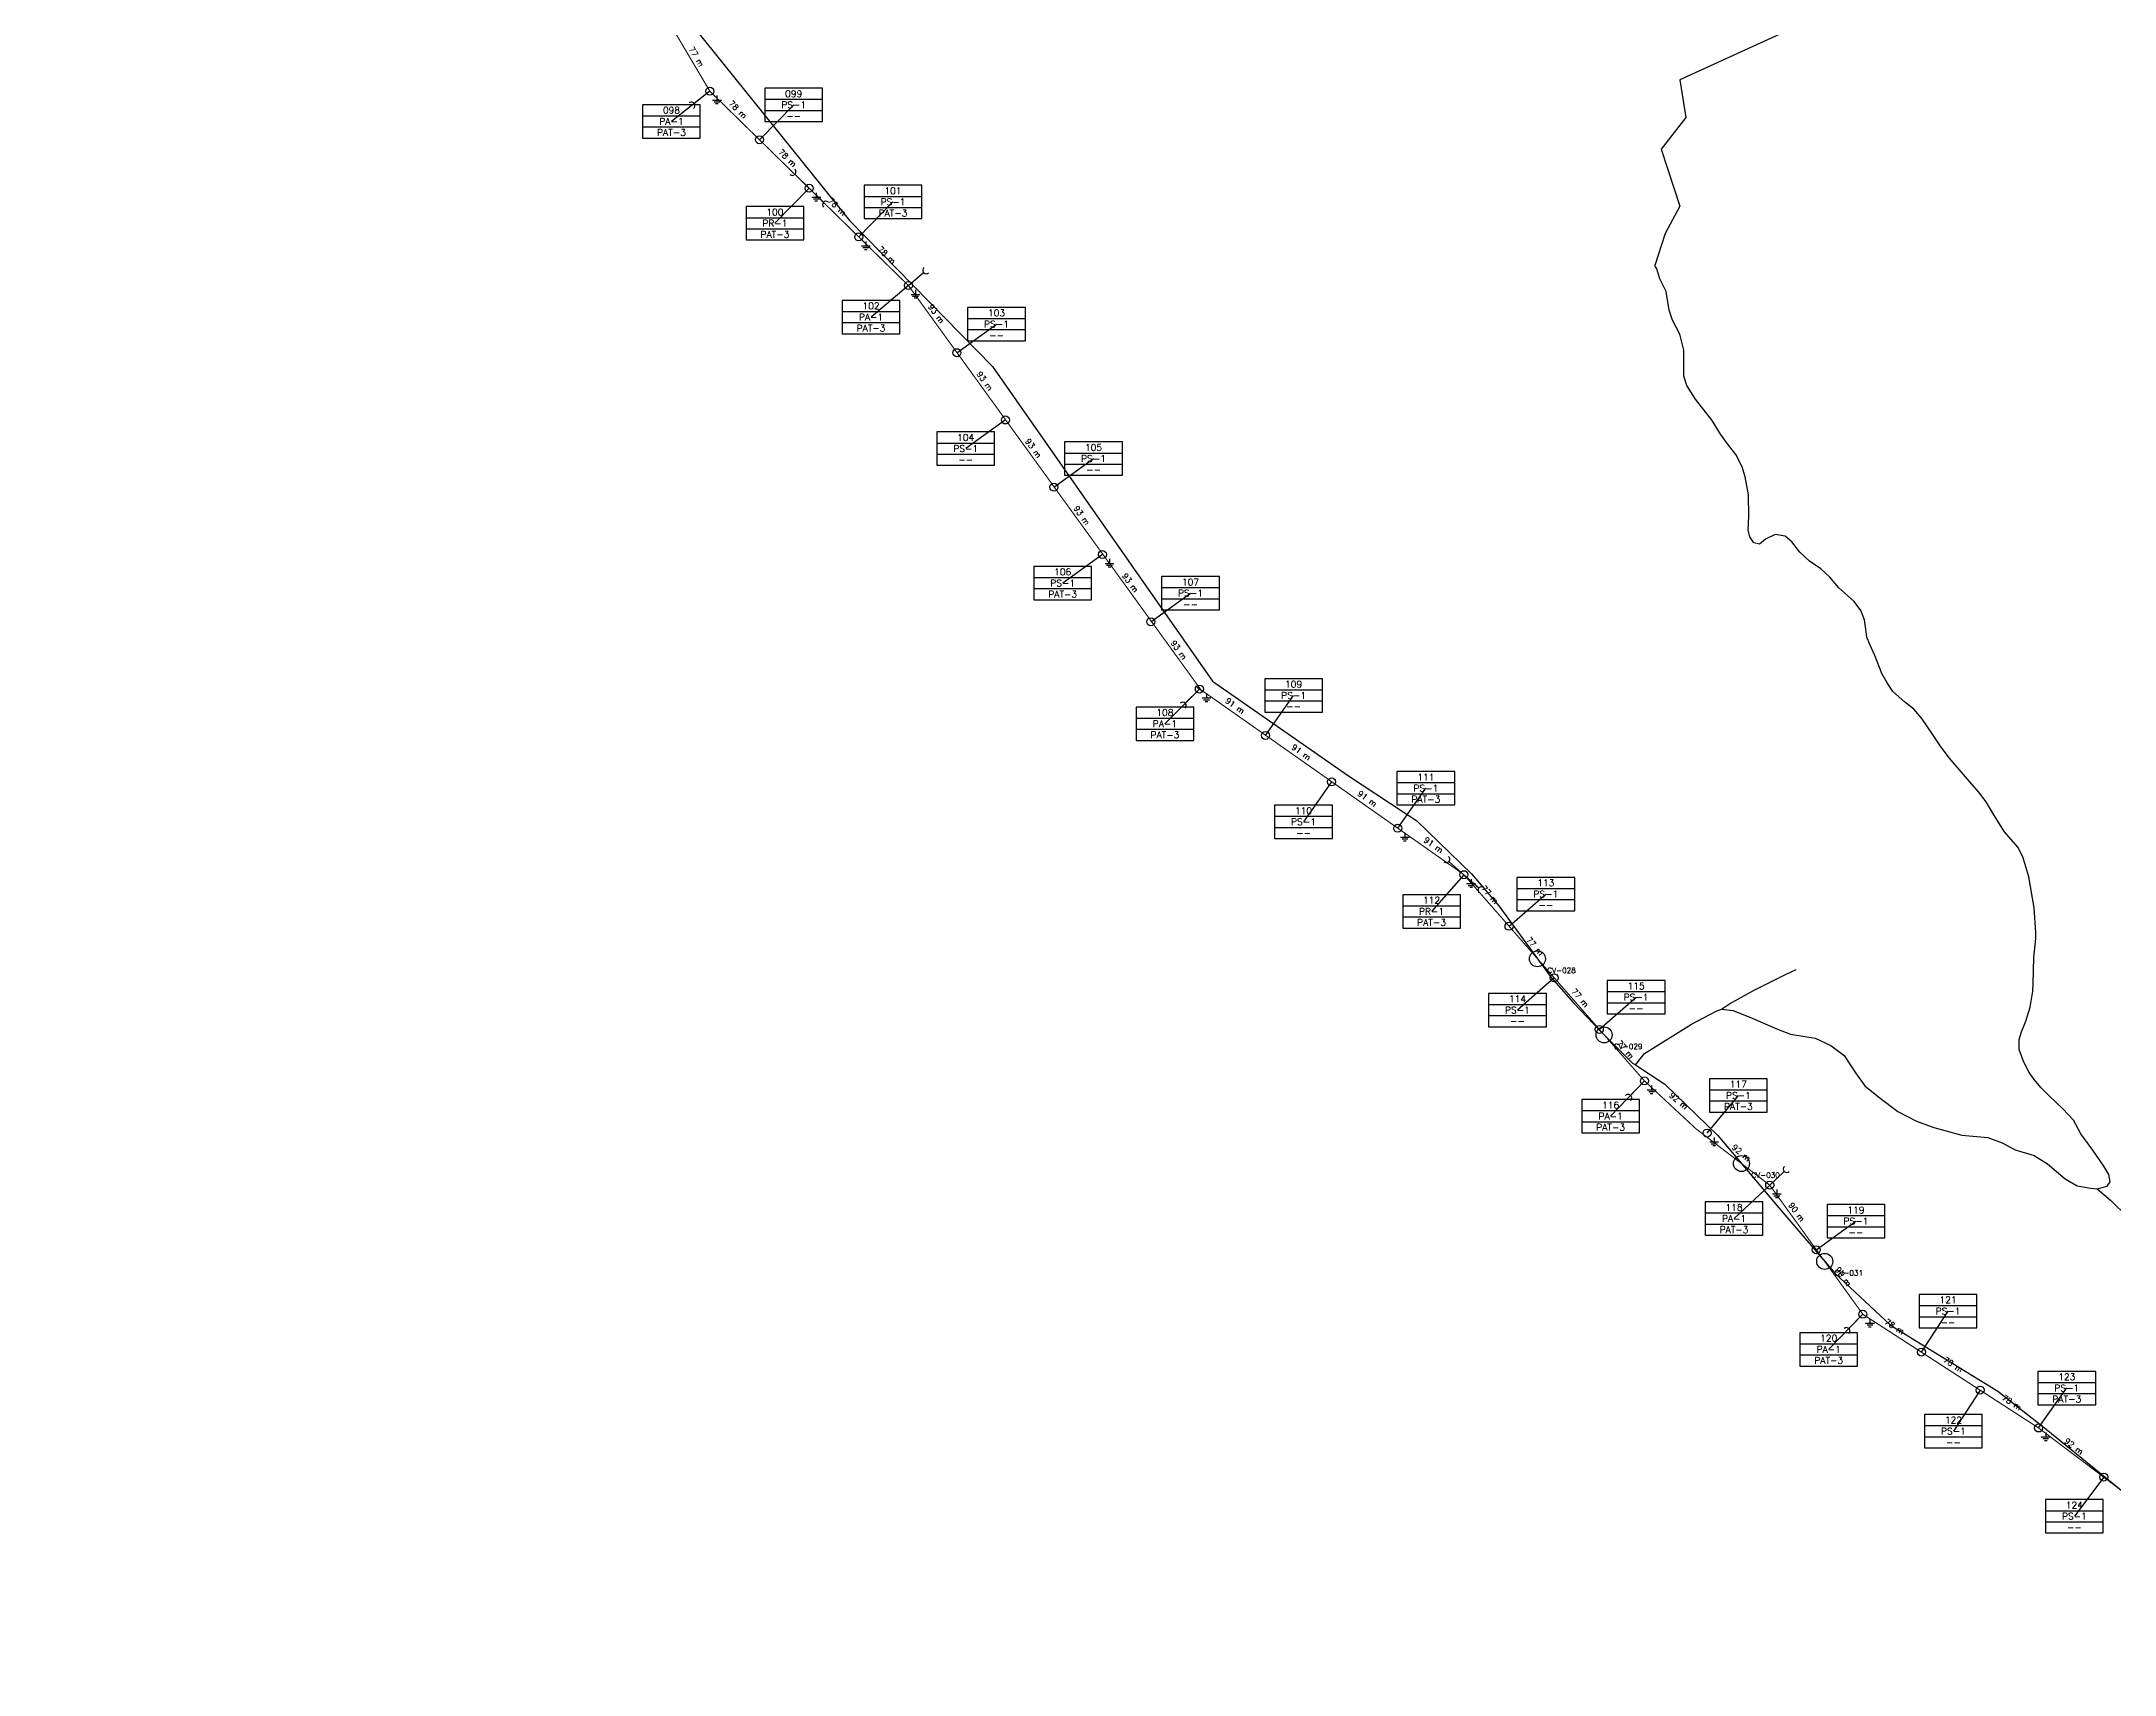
# Model space of a CAD drawing. Header units: metres. Extents: x 405922 to 419705, y 8261045 to 8275273.
# Drawn here: x 410687 to 413019, y 8262714 to 8264551 of the extents above; entities that cross this region are included whole.
import ezdxf
from ezdxf.enums import TextEntityAlignment as Align

# ---------------------------------------------------------------- set-up
doc = ezdxf.new("R2010")
doc.units = ezdxf.units.M
doc.linetypes.add('DASHED', pattern=[1.524, 1.27, -0.254])
for name, color, linetype in [('CRUCES', 30, 'Continuous'), ('RP_CONDUCTOR', 5, 'Continuous'), ('RP_CUADROPOSTE', 5, 'Continuous'), ('RP_EMPALME', 1, 'DASHED'), ('RP_POSTE', 1, 'Continuous'), ('RP_PTIERRA', 2, 'Continuous'), ('RP_RETENIDA', 1, 'Continuous'), ('RP_VANO', 4, 'Continuous'), ('VIAS', 8, 'Continuous')]:
    doc.layers.add(name, color=color, linetype=linetype)
doc.styles.add('ROMANS', font='romans.shx')

# ---------------------------------------------------------------- blocks, each defined once
blk = doc.blocks.new('POSTE_LP')
blk.add_circle((0, 0), 0.9)
blk = doc.blocks.new('RETENIDA')
blk.add_line((0, 0), (4.5, 0))
blk.add_arc((5.3, 0), 0.8, 90, 270)
blk = doc.blocks.new('PAT')
for p, q in [((0, 0), (0, -1)), ((-1, -1), (1, -1)), ((-0.65, -1.4), (0.65, -1.4)), ((-0.3, -1.8), (0.3, -1.8))]:
    blk.add_line(p, q)
blk = doc.blocks.new('CUADRO_POSTE')
for p, q in [((0, 5), (13, 5)), ((0, 2.5), (13, 2.5))]:
    blk.add_line(p, q)
blk.add_lwpolyline([(0, 0), (13, 0), (13, 7.5), (0, 7.5)], close=True)
at = {"style": 'ROMANS'}
for tag, p in [('NUMERO', (6.5, 6.25)), ('ARMADO', (6.5, 3.75)), ('PAT', (6.5, 1.25))]:
    blk.add_attdef(tag, text='', height=1.5, dxfattribs=at).set_placement(p, align=Align.MIDDLE_CENTER)

msp = doc.modelspace()

# ---------------------------------------------------------------- linework, layer by layer
at = {"layer": 'CRUCES'}
for centre in [(412369.7, 8263519.1), (412444.7, 8263433.5), (412599.2, 8263288.8), (412692.8, 8263178.8)]:
    msp.add_circle(centre, 9, dxfattribs=at)
at = {"layer": 'RP_CONDUCTOR', "const_width": 1.25}
for points in [[(408958.5, 8266977.2), (408922.5, 8266760.5), (408968.9, 8266600.8), (409018.9, 8266542.4), (409644, 8265972.9), (409964.6, 8265611), (410575.5, 8265410), (410949.8, 8265069.1), (411281.9, 8264760), (411438.8, 8264494.9), (411662.1, 8264276.4), (411992.1, 8263820.3)], [(411986.7, 8263824.8), (412287, 8263613.7), (412490.1, 8263381.7), (412548, 8263327.9), (412630.9, 8263264.6), (412735.7, 8263119.3), (412933.4, 8262991.4), (413299.8, 8262714.7)]]:
    msp.add_lwpolyline(points, dxfattribs=at)
at = {"layer": 'RP_CUADROPOSTE'}
for p, q in [((411438.8, 8264494.9), (411395.6, 8264460.9)), ((411494.6, 8264440.3), (411533.1, 8264479.6)), ((411550.5, 8264385.7), (411512, 8264346.4)), ((411606.3, 8264331), (411644.8, 8264370.3)), ((411662.1, 8264276.4), (411620.1, 8264240.8)), ((411716.7, 8264200.8), (411761.3, 8264232.9)), ((411771.2, 8264125.1), (411726.6, 8264092.9)), ((411825.8, 8264049.5), (411870.4, 8264081.6)), ((411880.3, 8263973.8), (411835.7, 8263941.7)), ((411934.8, 8263898.2), (411979.5, 8263930.4)), ((411989.4, 8263822.5), (411950.7, 8263783.5)), ((412063.8, 8263770.3), (412095.4, 8263815.4)), ((412138.2, 8263718.1), (412106.6, 8263673.1)), ((412212.6, 8263665.9), (412244.2, 8263710.9)), ((412287, 8263613.7), (412250.6, 8263572.4)), ((412337.7, 8263555.7), (412379.1, 8263591.9)), ((412388.5, 8263497.7), (412347.2, 8263461.5)), ((412439.3, 8263439.7), (412480.7, 8263475.9)), ((412490.1, 8263381.7), (412452, 8263342.1)), ((412560.5, 8263323.1), (412595.7, 8263365.4)), ((412630.9, 8263264.6), (412590.8, 8263227)), ((412683.3, 8263191.9), (412727.9, 8263224.1)), ((412801.6, 8263076.7), (412831.5, 8263122.8)), ((412735.7, 8263119.3), (412697.3, 8263079.9)), ((412867.5, 8263034), (412837.6, 8262987.8)), ((412933.4, 8262991.4), (412965.1, 8263036.4)), ((413006.7, 8262936.1), (412973.6, 8262892.2))]:
    msp.add_line(p, q, dxfattribs=at)
at = {"layer": 'RP_EMPALME'}
msp.add_line((411992.1, 8263820.3), (411986.7, 8263824.8), dxfattribs=at)
at = {"layer": 'VIAS'}
for points in [[(411409.4, 8266487.2), (411554.5, 8266277.6), (411784.3, 8266018.3), (411938.1, 8265807.2), (412132.2, 8265590.8), (412213.2, 8265426.9), (412242.7, 8265367.1), (412165.4, 8265380.9), (412260.9, 8265164.1), (412310.4, 8265009.9), (412531.2, 8264808.5), (412662.1, 8264618.5), (412650.5, 8264562.8), (412530, 8264507.5), (412536.5, 8264465.2), (412509, 8264429.8), (412529.8, 8264365.6), (412513.3, 8264335), (412501.8, 8264298.9)], [(411347.4, 8264658.3), (411595.8, 8264349.6), (411756.6, 8264185.2), (412004.3, 8263831.3), (412157.2, 8263724.9), (412234.1, 8263674.4), (412295.4, 8263614.8), (412326.4, 8263578.6), (412385.2, 8263497.9), (412410.1, 8263469.4), (412441.1, 8263437.2), (412476.7, 8263401.8), (412479.9, 8263399.7), (412513, 8263378.2), (412572.6, 8263320.3), (412641.3, 8263239.1), (412704.6, 8263165), (412766.7, 8263107), (412887.6, 8263032.9), (412942, 8262990.1), (413090.4, 8262869.5)], [(412479.9, 8263399.7), (412490.1, 8263412.6), (412543, 8263445.6), (412570.8, 8263460.1), (412576.7, 8263462.3), (412589.9, 8263460.8), (412611.2, 8263452.2), (412639.8, 8263440.1), (412654.2, 8263434.2), (412681.9, 8263430), (412699.6, 8263421.5), (412714.7, 8263410.3), (412727.6, 8263390.9), (412738.1, 8263376.4), (412755, 8263362.2), (412775.1, 8263347.3), (412796, 8263336.6), (412815.6, 8263329.3), (412847, 8263320.8), (412876.3, 8263318.2), (412892.5, 8263312.1), (412907.2, 8263304.2), (412928.5, 8263298), (412943.5, 8263288.6), (412963.3, 8263271.8), (412976.8, 8263263.6), (412991.6, 8263261.1), (412999.4, 8263260.3), (413010.7, 8263263.2), (413014, 8263268.3), (413012.5, 8263276.6), (413006.6, 8263285.9), (412994.4, 8263303.9), (412981, 8263322.3), (412972.5, 8263337.5), (412960.5, 8263350.4), (412944.9, 8263365.5), (412936.1, 8263373.9), (412928.4, 8263383.3), (412922.7, 8263391.4), (412916.8, 8263402.8), (412911.5, 8263417), (412911.5, 8263428.3), (412914.2, 8263436.9), (412918.9, 8263449.1), (412924, 8263464.7), (412927, 8263482.6), (412927.2, 8263491.3), (412928.2, 8263520.4), (412930.2, 8263541.9), (412930.2, 8263548.6), (412928.4, 8263576.5), (412922.4, 8263611.2), (412915.5, 8263633.8), (412910, 8263644.5), (412894.9, 8263661.9), (412882.9, 8263681), (412874.3, 8263695.5), (412865.9, 8263706.9), (412851.1, 8263723.7), (412832.8, 8263745.2), (412822.9, 8263758.2), (412814, 8263771.6), (412801.9, 8263789.2), (412793, 8263799.8), (412782.5, 8263808.1), (412769.6, 8263819.7), (412762.9, 8263829.6), (412757.2, 8263839.8), (412749.1, 8263860.2), (412743.5, 8263872.4), (412740, 8263881), (412738.9, 8263889.8), (412737.7, 8263900.3), (412733.6, 8263910.9), (412725.8, 8263920.8), (412718.9, 8263927.4), (412708.6, 8263936.5), (412698.4, 8263948.4), (412688.4, 8263957.8), (412675.6, 8263966.4), (412664.7, 8263976.4), (412655.7, 8263988.2), (412648.3, 8263994.3), (412637.1, 8263996.3), (412626.3, 8263990.9), (412619.4, 8263985.5), (412612.9, 8263987.1), (412608.4, 8263993.7), (412606.6, 8264001.2), (412607.5, 8264016.8), (412607.1, 8264040.8), (412603.5, 8264061), (412600.1, 8264072.5), (412592.7, 8264086.4), (412583.6, 8264098.1), (412575.5, 8264109), (412566.4, 8264124.6), (412547.6, 8264148.6), (412537.8, 8264164), (412534.3, 8264174.3), (412534.3, 8264187.9), (412534.2, 8264203.5), (412530, 8264221.5), (412521.6, 8264237.2), (412518, 8264248.7), (412514.6, 8264269.7), (412507.4, 8264283.9), (412503.8, 8264295.2), (412501.8, 8264298.9)], [(412576.7, 8263462.3), (412585.8, 8263468.6), (412612.8, 8263483.5), (412649.3, 8263501.9), (412660.6, 8263507.2)], [(412999.4, 8263260.3), (413014.4, 8263247.6), (413034.1, 8263228)]]:
    msp.add_lwpolyline(points, dxfattribs=at)

# ---------------------------------------------------------------- block references
at = {"layer": 'RP_CUADROPOSTE', "xscale": 5, "yscale": 5}
for p, values in [((411500.6, 8264460.8), {'NUMERO': '099', 'ARMADO': 'PS-1', 'PAT': '--'}), ((411363.1, 8264442.2), {'NUMERO': '098', 'ARMADO': 'PA-1', 'PAT': 'PAT-3'}), ((411612.3, 8264351.6), {'NUMERO': '101', 'ARMADO': 'PS-1', 'PAT': 'PAT-3'}), ((411479.5, 8264327.6), {'NUMERO': '100', 'ARMADO': 'PR-1', 'PAT': 'PAT-3'}), ((411587.6, 8264222.1), {'NUMERO': '102', 'ARMADO': 'PA-1', 'PAT': 'PAT-3'}), ((411728.8, 8264214.2), {'NUMERO': '103', 'ARMADO': 'PS-1', 'PAT': '--'}), ((411694.1, 8264074.2), {'NUMERO': '104', 'ARMADO': 'PS-1', 'PAT': '--'}), ((411837.9, 8264062.9), {'NUMERO': '105', 'ARMADO': 'PS-1', 'PAT': '--'}), ((411803.2, 8263922.9), {'NUMERO': '106', 'ARMADO': 'PS-1', 'PAT': 'PAT-3'}), ((411947, 8263911.6), {'NUMERO': '107', 'ARMADO': 'PS-1', 'PAT': '--'}), ((412062.9, 8263796.6), {'NUMERO': '109', 'ARMADO': 'PS-1', 'PAT': '--'}), ((411918.2, 8263764.7), {'NUMERO': '108', 'ARMADO': 'PA-1', 'PAT': 'PAT-3'}), ((412211.7, 8263692.2), {'NUMERO': '111', 'ARMADO': 'PS-1', 'PAT': 'PAT-3'}), ((412074.1, 8263654.4), {'NUMERO': '110', 'ARMADO': 'PS-1', 'PAT': '--'}), ((412218.1, 8263553.7), {'NUMERO': '112', 'ARMADO': 'PR-1', 'PAT': 'PAT-3'}), ((412346.6, 8263573.2), {'NUMERO': '113', 'ARMADO': 'PS-1', 'PAT': '--'}), ((412448.2, 8263457.2), {'NUMERO': '115', 'ARMADO': 'PS-1', 'PAT': '--'}), ((412314.7, 8263442.7), {'NUMERO': '114', 'ARMADO': 'PS-1', 'PAT': '--'}), ((412563.2, 8263346.7), {'NUMERO': '117', 'ARMADO': 'PS-1', 'PAT': 'PAT-3'}), ((412419.5, 8263323.3), {'NUMERO': '116', 'ARMADO': 'PA-1', 'PAT': 'PAT-3'}), ((412558.3, 8263208.2), {'NUMERO': '118', 'ARMADO': 'PA-1', 'PAT': 'PAT-3'}), ((412695.4, 8263205.3), {'NUMERO': '119', 'ARMADO': 'PS-1', 'PAT': '--'}), ((412799, 8263104.1), {'NUMERO': '121', 'ARMADO': 'PS-1', 'PAT': '--'}), ((412664.8, 8263061.1), {'NUMERO': '120', 'ARMADO': 'PA-1', 'PAT': 'PAT-3'}), ((412932.6, 8263017.6), {'NUMERO': '123', 'ARMADO': 'PS-1', 'PAT': 'PAT-3'}), ((412805.1, 8262969.1), {'NUMERO': '122', 'ARMADO': 'PS-1', 'PAT': '--'}), ((412941.1, 8262873.4), {'NUMERO': '124', 'ARMADO': 'PS-1', 'PAT': '--'})]:
    msp.add_blockref('CUADRO_POSTE', p, dxfattribs=at).add_auto_attribs(values)
at = {"layer": 'RP_POSTE', "xscale": 5, "yscale": 5}
for p in [(411438.8, 8264494.9), (411494.6, 8264440.3), (411550.5, 8264385.7), (411606.3, 8264331), (411662.1, 8264276.4), (411716.7, 8264200.8), (411771.2, 8264125.1), (411825.8, 8264049.5), (411880.3, 8263973.8), (411934.8, 8263898.2), (411989.4, 8263822.5), (412063.8, 8263770.3), (412138.2, 8263718.1), (412212.6, 8263665.9), (412287, 8263613.7), (412337.7, 8263555.7), (412388.5, 8263497.7), (412439.3, 8263439.7), (412490.1, 8263381.7), (412560.5, 8263323.1), (412630.9, 8263264.6), (412683.3, 8263191.9), (412735.7, 8263119.3), (412801.6, 8263076.7), (412867.5, 8263034), (412933.4, 8262991.4), (413006.7, 8262936.1)]:
    msp.add_blockref('POSTE_LP', p, dxfattribs=at)
at = {"layer": 'RP_PTIERRA', "xscale": 5, "yscale": 5}
for p in [(411446.8, 8264489.9), (411558.5, 8264380.7), (411614.3, 8264326), (411670.1, 8264271.4), (411888.3, 8263968.8), (411997.4, 8263817.5), (412220.6, 8263660.9), (412295, 8263608.7), (412498.1, 8263376.7), (412568.5, 8263318.1), (412638.9, 8263259.6), (412743.7, 8263114.3), (412941.4, 8262986.4)]:
    msp.add_blockref('PAT', p, dxfattribs=at)
at = {"layer": 'RP_RETENIDA', "xscale": 5, "yscale": 5}
for p, rotation in [((411438.8, 8264494.9), 218.1768952931859), ((411550.5, 8264385.7), 135.6146656468387), ((411550.5, 8264385.7), 315.6146656468386), ((411662.1, 8264276.4), 40.27261671678433), ((411989.4, 8263822.5), 225.2432027125692), ((412287, 8263613.7), 138.6366450615444), ((412287, 8263613.7), 318.6366450615444), ((412490.1, 8263381.7), 226.1180125938492), ((412630.9, 8263264.6), 43.10616729383952), ((412735.7, 8263119.3), 225.7432310415045)]:
    msp.add_blockref('RETENIDA', p, dxfattribs=dict(at, rotation=rotation))

# ---------------------------------------------------------------- texts
at = {"layer": 'CRUCES', "style": 'ROMANS'}
for s, p in [('CV-028', (412380.7, 8263503.1)), ('CV-029', (412455.7, 8263417.5)), ('CV-030', (412610.2, 8263272.8)), ('CV-031', (412703.8, 8263162.8))]:
    msp.add_text(s, height=6, dxfattribs=at).set_placement(p)
at = {"layer": 'RP_VANO', "style": 'ROMANS'}
for s, rotation, p in [('77 m', -59.3692, (411419.2, 8264531.1)), ('78 m', -44.3827, (411466.7, 8264470.6)), ('78 m', -44.3827, (411522.6, 8264416)), ('78 m', -44.388, (411578.4, 8264361.3)), ('78 m', -44.3827, (411634.2, 8264306.7)), ('93 m', -54.2016, (411689.4, 8264241.6)), ('93 m', -54.2016, (411743.9, 8264165.9)), ('93 m', -54.2016, (411798.5, 8264090.3)), ('93 m', -54.2016, (411853, 8264014.7)), ('93 m', -54.2016, (411907.6, 8263939)), ('93 m', -54.1967, (411962.1, 8263863.4)), ('91 m', -35.0664, (412026.6, 8263799.4)), ('91 m', -35.0679, (412101, 8263747.2)), ('91 m', -35.0679, (412175.4, 8263695)), ('91 m', -35.0628, (412249.8, 8263642.8)), ('77 m', -48.7973, (412312.3, 8263587.7)), ('77 m', -48.7917, (412363.1, 8263529.7)), ('77 m', -48.7924, (412413.9, 8263471.7)), ('77 m', -48.7973, (412464.7, 8263413.7)), ('92 m', -39.7463, (412525.3, 8263355.4)), ('92 m', -39.7423, (412595.7, 8263296.9)), ('90 m', -54.2073, (412657.1, 8263231.2)), ('90 m', -54.1984, (412709.5, 8263158.6)), ('78 m', -32.8923, (412768.7, 8263101)), ('78 m', -32.9024, (412834.6, 8263058.3)), ('78 m', -32.8923, (412900.5, 8263015.7)), ('92 m', -37.0596, (412970.1, 8262966.7))]:
    msp.add_text(s, height=6.5, rotation=rotation, dxfattribs=at).set_placement(p, align=Align.BOTTOM_CENTER)

doc.saveas('drawing.dxf')
